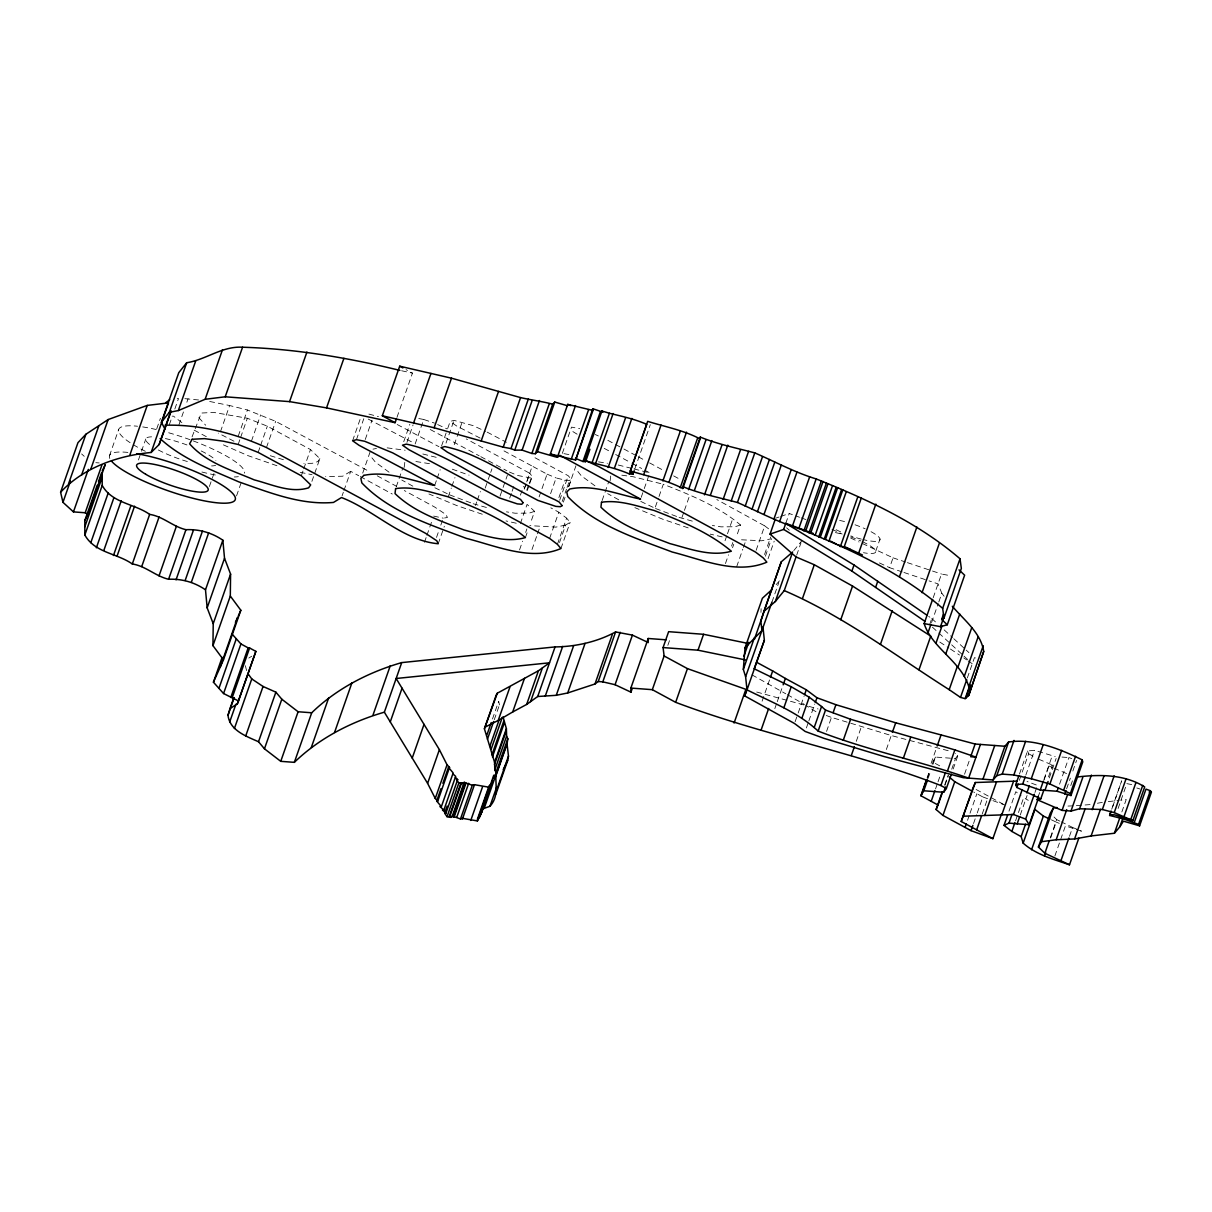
<?xml version="1.0" encoding="UTF-8"?>
<svg xmlns="http://www.w3.org/2000/svg" width="1212" height="1212" viewBox="0 0 1212 1212"><rect width="100%" height="100%" fill="white"/><g stroke="black" fill="none" stroke-linecap="round" stroke-linejoin="round"><path stroke-width="0.75" stroke-dasharray="5 3.75" d="M760.969 612.393L761.106 608.682M404.202 467.362L404.793 462.378L403.566 465.878M610.106 480.997L610.697 476.013L609.469 479.513M109.459 455.818L118.64 429.593M138.441 459.969L140.88 452.97M141.501 451.228L145.788 438.986M156.742 428.806L160.408 418.307M169.316 424.745L172.377 416.004M174.831 409.005L178.497 398.521L177.225 398.49M178.906 424.942L183.8 410.959M186.86 402.217L188.087 398.718M192.072 436.85L201.298 413.05L213.676 412.398L247.354 418.261L267.322 426.169L310.499 449.546L319.862 458.651L314.347 474.392M220.448 431.76L229.629 405.535L247.415 409.974L275.654 421.337L369.266 471.483M209.388 486.497L214.903 470.771M238.234 436.199L247.415 409.974M238.173 444.471L240.006 439.229M240.612 437.487L247.354 418.261M251.46 441.107L260.641 414.883M236.537 495.89L241.43 481.906M258.141 452.394L259.989 447.152M260.595 445.395L267.322 426.169M266.458 447.561L275.654 421.337M301.303 475.771L303.151 470.514M303.757 468.771L310.499 449.546M311.893 481.376L313.741 476.134M352.601 440.759L360.555 418.019M356.434 439.683L363.782 418.716M342.102 495.799L343.329 492.299M343.935 490.557L350.677 471.332L358.676 475.695M365.251 439.502L371.993 420.276M362.706 473.104L370.039 452.121M396.96 417.382L412.459 373.114L406.081 369.645M403.732 441.698L409.853 424.215M406.944 442.38L413.065 424.897M396.233 486.845L402.96 467.62M415.155 443.94L423.73 419.473L434.487 423.109M441.592 445.895L447.107 430.169M447.713 428.412L450.167 421.428L454 420.367L472.968 425.579L485.573 431.396M446.031 443.092L454 420.367M434.684 485.451L436.517 480.21M437.123 478.467L440.183 469.726M454.242 444.652L462.211 421.927M424.458 542.309L426.306 537.067M426.912 535.325L431.805 521.342M448.228 496.829L451.288 488.088M451.894 486.345L454.954 477.604M436.517 537.401L438.365 532.144M440.804 525.16L443.259 518.16L447.41 517.524L446.016 514.585L434.669 507.04L404.308 490.542M438.229 543.749L444.349 526.266M475.468 505.48L476.695 501.995M477.316 500.238L480.376 491.496M485.194 488.133L487.648 481.149M488.254 479.407L490.087 474.15M490.708 472.407L491.936 468.908M500.026 496.178L502.48 489.193M503.086 487.436L507.373 475.21M509.676 498.193L511.509 492.951M512.131 491.208L513.964 485.967M520.418 495.163L523.478 486.421M524.281 488.845L526.114 483.603M526.735 481.861L532.235 466.12L503.01 450.364M524.296 489.027L529.795 473.301L466.302 438.941M526.75 490.254L528.583 485.012M529.205 483.27L532.204 476.452L529.795 473.301M527.311 490.436L529.144 485.194M529.765 483.452L532.204 476.452M520.357 523.599L527.084 504.374L534.598 511.358L530.311 523.599M519.539 549.9L522.599 541.158M525.66 532.416L526.887 528.932M539.113 496.89L547.082 474.165L532.235 466.12M525.417 537.583L527.856 530.583M562.338 453.333L571.519 427.109L579.73 428.669M550.596 493.663L556.111 477.937L565.019 480.149L569.519 480.482L571.307 479.391L568.276 475.755L532.083 456.166M531.992 549.566L536.886 535.583M537.507 533.841L539.946 526.841M558.899 497.632L565.019 480.149M559.702 500.238L568.276 475.755M562.171 501.465L566.458 489.224M567.064 487.482L569.519 480.482M549.612 538.431L558.793 512.221L550.809 507.828M568.595 486.739L575.942 465.772M563.353 502.116L565.186 496.875M568.852 486.376L571.307 479.391M492.481 719.004L498.677 701.278L500.177 708.429M494.269 719.701L499.238 705.52M557.414 544.355L566.595 518.13L558.793 512.221M559.505 542.552L565.625 525.069L570.125 522.311L566.595 518.13M560.944 548.536L570.125 522.311M602.137 500.495L608.863 481.27M634.815 468.908L650.314 424.639M641.193 497.344L643.648 490.36M644.254 488.603L649.768 472.877L643.269 469.377M655.359 506.98L658.419 498.238M659.025 496.481L663.312 484.255C690.219 494.814 718.337 506.192 740.502 524.993L736.214 537.234M681.992 517.388L683.826 512.146M684.432 510.388L689.946 494.663M667.827 645.39L669.691 640.087M725.034 540.749L726.867 535.507M727.488 533.75L732.987 518.024M725.443 563.55L728.503 554.808M731.563 546.067L732.79 542.567M732.533 547.718L733.76 544.233M736.669 566.716L742.789 549.233M743.41 547.476L745.85 540.491M756.121 550.339L764.696 525.856L716.792 499.541M764.545 554.505L770.665 537.022M765.408 556.202L771.529 538.719L761.742 540.779L739.093 539.673M768.075 558.671L774.195 541.188M785.785 523.342L789.239 513.494L799.496 517.251M771.938 602.137L778.755 582.669M796.663 555.187L800.996 542.794M762.106 701.172L769.893 678.917M774.816 708.656L776.65 703.414M777.256 701.657L782.604 686.401M795.117 721.731L797.557 714.747M798.178 712.989L804.071 696.142M806.389 727.957L808.222 722.7M808.843 720.958L814.737 704.111M875.746 551.187L880.003 539.037M826.569 731.397L831.462 717.398L891.259 735.517L949.163 750.985M902.167 571.882L889.608 567.686L893.047 557.838L860.808 542.779M856.278 741.335L861.868 725.367M933.21 597.698L941.497 574.033L950.602 575.73M929.649 624.604L931.77 618.514L928.68 616.393M886.351 749.516L891.259 735.517M931.543 622.635L938.209 603.637M938.815 601.909L941.83 593.274L938.043 583.881L929.074 580.881M931.104 763.378L936.603 747.637M927.074 777.983L929.559 770.893M927.256 778.392L929.74 771.302M932.225 764.211L933.467 760.651M928.119 778.362L930.604 771.256M933.088 764.166L935.573 757.076L955.465 758.576L958.162 754.803L955.42 753.334M967.343 677.932L974.433 657.677L979.069 658.919M935.543 788.906L937.406 783.588M938.027 781.816L940.512 774.726M944.799 784.679L947.905 775.816M944.845 785.512L948.572 774.862M951.738 769.211L955.465 758.576M953.193 768.999L958.162 754.803M964.54 774.226L970.054 758.485M967.54 820.312L969.403 814.994M970.024 813.222L976.857 793.708M973.524 823.554L976.63 814.691M977.251 812.919L982.841 796.951L973.691 791.997M982.25 813.903L987.841 797.951M1019.474 774.013L1027.549 750.97L1034.518 750.319L1055.182 756.546M1019.322 780.361L1028.64 753.758L1027.549 750.97M1008.975 811.192L1015.807 791.694L1021.034 795.723M1025.822 775.135L1034.518 750.319M1015.565 820.797L1023.64 797.738L1028.291 800.344M1020.262 814.994L1027.094 795.481M1034.957 792.481L1037.442 785.391L1027.034 781.467M1043.971 779.361L1052.046 756.318M1038.381 796.163L1039.623 792.618M1043.971 780.21L1048.941 766.014L1052.592 765.151L1047.622 779.346M1049.304 777.952L1056.137 758.439M1059.576 784.179L1068.893 757.576L1075.029 759.833M1066.636 788.785L1070.363 778.134M1072.847 771.044L1076.574 760.409M1050.456 837.31L1056.667 819.57L1052.804 815.843M1050.622 838.053L1056.213 822.1L1051.395 819.842M1070.772 785.558L1072.635 780.24M1054.864 856.02L1065.424 825.887L1081.301 831.084L1080.059 834.629M1069.484 836.295L1072.59 827.432L1061.439 821.933M1111.722 809.222L1121.661 780.846L1112.101 808.374M1118.115 808.465L1126.19 785.406M1121.857 811.964L1126.206 799.556L1120.827 800.178M935.573 757.076L932.664 762.03L941.527 766.832M319.862 458.651L317.817 461.605L312.241 463.317L303.848 463.408M793.799 550.596L801.617 541.037M776.134 584.669L779.377 580.896L778.892 577.2M248.808 658.071L251.748 656.207M350.677 471.332L342.663 476.21L325.558 476.604M775.619 518.206L779.028 517.024M780.725 516.433L789.239 513.494M534.598 511.358L529.235 513.1L515.161 513.221L506.449 511.843M740.502 524.993L735.139 526.735L721.064 526.856L712.353 525.493M565.625 525.069L555.838 527.129L529.795 525.629M373.008 449.152L376.477 448.455M1090.073 804.586L1075.347 805.753M1097.421 803.253L1102.935 802.253M1108.298 801.632L1119.04 800.39M1067.969 806.071L1073.499 805.828M387.173 447.864L405.156 450.228M184.891 398.657L199.041 400.021M531.038 478.028L517.63 475.468L508.601 471.71M95.839 462.681L99.202 462.939M1061.954 757.061L1068.893 757.576M621.801 475.18L633.255 476.755L663.312 484.255M415.898 461.53L431.033 463.923M598.501 461.863L607.47 463.287M418.807 418.534L423.73 419.473M368.902 414.095L378.432 416.595M563.974 453.652L570.549 454.894M1126.812 783.634L1132.099 784.649M722.155 536.886L710.202 534.128M516.251 523.236L506.01 520.933M300.212 472.301L311.984 474.68M209.691 401.475L229.629 405.535M401.642 370.766L412.459 373.114M433.654 516.1L443.259 518.16M756.727 692.037L807.237 705.869M618.241 465.014L632.255 468.514M633.997 468.953L649.768 472.877M422.852 454L438.608 457.924M452.303 469.195L469.059 475.165M679.084 517.388L694.885 521.857M473.18 503.737L488.981 508.207M809.04 706.384L818.055 708.959M270.276 455.727L283.881 459.848M688.204 527.887L662.646 519.19L634.846 507.616M482.3 514.236L456.742 505.555L428.942 493.966M276.927 465.726L247.884 455.606L221.19 443.895M1136.78 787.967L1139.886 788.982M893.047 557.838L905.606 562.035M907.409 562.641L930.725 570.428M932.528 571.034L941.497 574.033M903.955 572.473L927.286 580.275M801.208 517.872L806.344 519.751M815.964 711.732L805.844 705.49M826.296 715.504L831.462 717.398M982.841 796.951L991.249 800.041M992.931 800.647L1004.687 804.965M655.54 508.51L677.402 516.751M449.637 494.86L471.498 503.101M1056.213 822.1L1059.288 823.357M547.082 474.165L556.111 477.937M1072.59 827.432L1081.301 831.084M1038.684 759.197L1052.592 765.151M1048.941 766.014L1052.258 767.438M1053.925 768.15L1067.227 773.847M595.213 434.502L598.364 435.956M487.148 432.123L506.389 442.259M437.638 424.564L447.107 428.927M397.203 424.503L438.911 446.667M831.977 529.296L842.158 534.053M850.642 538.022L859.111 541.991M879.427 562.929L889.608 567.686M640.784 501.42L653.904 507.722M434.881 487.769L448.001 494.072M206.313 436.653L192.208 429.093M233.992 441.229L218.281 433.108M1056.667 819.57L1059.849 821.145M577.139 434.199L570.261 429.987M368.221 419.064L413.004 442.607M618.756 499.814L607.712 493.678M412.853 486.179L401.808 480.043M604.197 448.349L610.742 451.864M480.134 438.093L456.591 425.957L450.167 421.428M430.199 429.487L479.149 455.788M607.833 440.32L622.301 448.152M623.907 449.016L636.77 455.97M638.376 456.833L644.814 460.318M649.617 462.908L664.024 470.71M673.645 475.907L680.053 479.361M615.651 454.5L630.27 462.378M631.891 463.242L641.648 468.499M480.77 456.666L506.949 470.817M1028.64 753.758L1035.805 757.651M976.114 789.482L1003.066 804.086M752.016 674.887L785.77 693.779M787.376 694.658L804.51 704.49M377.235 475.816L396.324 486.194M360.282 476.574L392.294 494.041M594.956 485.83L581.23 475.725L576.927 470.317M389.052 472.195L375.326 462.075L371.024 456.682M939.83 642.072L948.89 648.041M950.405 649.041L959.465 655.01M963.813 657.949L966.646 659.873M968.055 660.843L972.297 663.752M181.876 422.609L173.377 416.095M764.696 525.856L768.59 528.811M786.573 527.811L789.3 530.22M81.628 453.939L84.249 456.333M931.77 618.514L937.27 623.574M944.163 629.892L952.42 637.467M953.783 638.724L964.797 648.829M966.176 650.102L968.933 652.617M932.392 627.119L950.284 643.542M951.662 644.814L962.676 654.904M964.04 656.177L969.555 661.222M198.798 417.61L205.676 425.23M941.83 593.274L944.118 596.243M245.354 665.721L246.627 670.736M871.049 531.704A28.649 5.954 19.3 0 1 862.974 539.552M861.323 539.128A28.649 5.954 19.3 0 1 850.809 535.916M840.628 531.856A28.649 5.954 19.3 0 1 836.144 529.705M839.658 520.433A28.649 5.954 19.3 0 1 844.522 521.569M855.036 524.781A28.649 5.954 19.3 0 1 865.216 528.826M862.505 541.703A28.649 5.954 19.3 0 1 863.444 552.702M835.401 532.583A28.649 5.954 19.3 0 1 840.28 533.719M850.779 536.931A28.649 5.954 19.3 0 1 860.959 540.991M109.807 458.484A66.599 13.847 19.3 0 1 130.381 452.697M238.355 476.649A66.599 13.847 19.3 0 1 234.295 476.967M215.342 474.998A66.599 13.847 19.3 0 1 201.51 471.907M145.349 451.288A66.599 13.847 19.3 0 1 137.562 426.245M142.713 426.912A66.599 13.847 19.3 0 1 156.454 429.593M168.68 432.76A66.599 13.847 19.3 0 1 191.647 440.289M193.269 440.91A66.599 13.847 19.3 0 1 244.491 473.165M215.615 465.332A37.875 7.878 19.3 0 1 211.555 465.938M187.36 461.53A37.875 7.878 19.3 0 1 157.484 449.516M149.576 444.471A37.875 7.878 19.3 0 1 151.576 436.835M165.408 438.562A37.875 7.878 19.3 0 1 188.224 445.425M201.192 450.955A37.875 7.878 19.3 0 1 215.887 460.408"/><path stroke-width="1.5" d="M477.407 820.933L489.209 787.239L474.468 784.694L472.301 785.255L464.105 782.391L452.303 816.085L460.499 818.948L462.666 818.373L477.407 820.933L481.906 811.873L481.906 809.161L493.708 775.468L495.981 774.665M493.693 778.18L493.708 775.468M648.329 642.587L632.422 635.118L615.59 631.937C597.38 641.83 575.912 646.678 555.066 646.92L401.717 662.6L384.355 712.186C351.207 721.776 319.286 738.169 294.349 762.348L280.745 761.333L264.458 748.804L258.52 741.744C246.4 736.335 229.78 730.518 227.992 715.292L229.977 708.596L237.325 703.914L238.491 700.96L223.569 693.537L213.433 682.204L223.462 659.813L212.948 645.632L213.221 623.68L230.583 574.094L224.523 558.277L222.856 540.204C211.842 532.689 199.253 529.114 185.951 529.689C172.937 526.659 162.984 516.403 149.667 514.388C134.35 503.586 112.155 503.313 102.202 485.451L102.187 472.559M212.948 645.632L230.31 596.046L230.583 574.094M1043.896 789.982L1040.79 798.844L1016.838 787.452L1015.747 784.664L1022.716 784.012L1040.244 790.012L1057.091 791.269L1070.984 795.542L1082.786 761.848L1082.164 759.848C1059.818 748.895 1033.609 738.305 1008.581 742.002L996.779 775.695L993.082 779.952L963.313 777.71L883.912 756.5L824.115 738.396L805.162 731.457L794.496 723.488L744.668 695.885L747.001 689.855L745.622 676.75L743.335 669.372L745.032 647.829L762.393 598.243L771.802 589.683M481.906 809.161L489.951 806.283C499.177 796.299 495.072 784.149 496.011 772.453L494.814 769.847L494.587 762.378L506.389 728.685L503.101 717.034M495.253 777.665L507.055 743.971L507.813 738.759L506.601 736.154L506.389 728.685M682.765 488.512L700.127 438.926C683.795 430.305 665.403 426.882 647.678 421.352L630.301 470.938C648.041 476.467 666.433 479.876 682.765 488.512L682.886 486.679C700.915 493.951 718.368 497.405 737.441 502.48C757.818 511.328 777.483 522.039 798.814 528.508C849.461 548.839 900.471 572.034 942.663 608.363L943.981 618.044L941.663 619.453L947.269 624.771L964.631 575.185L959.025 569.867M943.981 618.044L961.343 568.458L960.025 558.777C917.832 522.463 866.822 499.268 816.176 478.922C794.845 472.468 775.18 461.757 754.803 452.894C735.729 447.834 718.277 444.365 700.248 437.093L699.794 438.062M495.875 794.178L507.676 760.485L508.479 756.136L507.055 743.971M745.032 647.829L762.015 630.482L760.818 621.256L763.908 611.409L775.316 601.546L784.255 590.608C843.355 616.029 895.138 655.389 949.193 689.673L960.51 697.415L965.161 698.642L968.661 695.582L983.705 651.465C980.993 632.846 963.919 619.983 952.314 606.242M983.705 651.465L968.661 695.582M1134.174 822.797L1145.976 789.118L1150.355 790.709L1151.4 792.148L1139.598 825.842L1138.568 824.402L1123.812 819.009L1109.616 815.464L1111.101 810.995M792.678 551.975L781.27 561.838L754.44 639.269M60.6 492.254L77.962 442.668L85.885 434.275L108.156 419.549L147.228 405.414L168.513 402.884L151.152 452.47C118.155 455.591 83.567 467.484 60.6 492.254L62.963 502.329L73.447 511.888L85.188 512.767L87.87 514.221L84.825 520.584L84.84 535.022C94.794 552.899 116.988 553.157 132.305 563.974C145.622 565.989 155.575 576.23 168.589 579.26C181.891 578.685 194.481 582.275 205.495 589.789L207.161 607.863L213.221 623.68M68.523 483.861L85.885 434.275M62.963 502.329L70.402 481.088M81.507 475.271L98.869 425.7M73.447 511.888L88.34 469.392M90.794 469.135L108.156 419.549M85.188 512.767L101.929 464.953M84.825 520.584L97.233 485.179M98.475 481.634L101.566 472.771M87.87 514.221L105.232 464.635L102.187 471.013M84.825 526.796L102.187 477.21M84.84 535.022L102.202 485.451M90.809 542.658L108.171 493.087M96.369 547.794L113.731 498.208M129.866 455L147.228 405.414M103.884 550.309L121.245 500.738M113.458 555.505L130.82 505.919M151.152 452.47L159.136 444.516L164.877 428.957L161.408 422.246L178.77 372.675L186.693 362.736C206.025 359.722 222.205 345.95 242.567 347.223C295.773 348.844 348.208 357.752 399.839 370.387M117.185 555.778L134.547 506.192M161.408 422.246L169.332 412.322L186.693 362.736M159.136 444.516L170.922 410.868M164.877 428.957L171.074 411.247M169.332 412.322L178.331 410.565L195.693 360.994M132.305 563.974L149.667 514.388M141.728 566.534L159.09 516.948M178.331 410.565L205.131 399.293L222.493 349.707M159.014 575.897L176.376 526.326M205.131 399.293L225.205 396.794L242.567 347.223M168.589 579.26L185.951 529.689M176.043 579.821L193.405 530.25M185.148 580.518L202.51 530.932M191.314 582.366L208.676 532.795M205.495 589.789L222.856 540.204M207.161 607.863L224.523 558.277M225.205 396.794L289.562 401.627L306.924 352.056M213.433 682.204L222.114 657.419M220.342 666.767L237.719 617.196L235.401 622.347M223.462 659.813L240.824 610.242L230.31 596.046M218.933 688.355L236.295 638.769M223.569 693.537L240.93 643.951L231.901 633.861M289.562 401.627L326.543 407.883L343.905 358.313M230.795 697.461L248.157 647.875L249.596 647.981L255.853 651.374L238.491 700.96M232.234 697.567L249.596 647.981M229.977 708.596L233.704 697.976M227.992 715.292L234.189 697.597M229.689 721.988L235.885 704.278M237.325 703.914L255.853 651.374M234.401 728.518L251.763 678.932L247.99 673.705M245.688 736.048L263.049 686.477L251.763 678.932M258.52 741.744L275.881 692.158L263.049 686.477M264.458 748.804L281.82 699.218L275.881 692.158M396.339 419.155L395.097 422.685L382.325 415.761L399.702 366.191L451.5 378.189L520.584 397.597C531.417 400.081 541.961 401.369 552.687 404.157L554.763 402.066L567.383 405.717M280.745 761.333L298.107 711.747L281.82 699.218M294.349 762.348L311.711 712.777C336.648 688.598 368.569 672.19 401.717 662.6M413.595 423.003L430.957 373.432M311.317 747.44L328.679 697.87M382.325 415.761L434.138 427.775L451.5 378.189M334.542 732.472L351.904 682.886M372.948 715.216L390.309 665.63M481.179 440.986L498.541 391.4M390.264 721.897L402.051 688.204M434.138 427.775L503.222 447.167L520.584 397.597M503.222 447.167L510.994 448.576L528.356 398.99M510.994 448.576L514.767 450.137L532.129 400.566M412.231 758.061L424.033 724.367M514.767 450.137L522.099 450.106L539.461 400.521M522.099 450.106L531.871 453.47L549.233 403.899M531.871 453.47L535.325 453.727L552.687 404.157M535.325 453.727L537.401 451.652L554.763 402.066M439.395 749.667L447.046 764.772L449.531 767.423L437.744 801.117L435.26 798.466L427.609 783.361L439.395 749.667L396.142 678.493L549.506 662.812L538.446 670.751L497.284 693.234L496.208 695.097L484.406 728.791L494.587 762.378M550.354 453.985L567.716 404.399L592.971 410.444L575.609 460.03L550.354 453.985L558.096 457.06L555.429 456.863L537.401 451.652M435.26 798.466L447.046 764.772M442.88 783.3L448.47 767.347L453.167 772.938L441.38 806.631L436.668 801.041L441.017 788.618M558.141 455.136L575.503 405.55M455.394 777.377L457.666 779.604L445.88 813.297L442.456 809.964L443.865 810.071L455.667 776.377L453.03 774.013M449.273 816.418L453.5 816.736L465.302 783.043L461.06 782.725L449.273 816.418L451.137 817.418L447.046 816.691L444.652 813.191L447.137 806.101M571.291 459.136L588.653 409.55M447.046 816.691L458.848 782.997L456.454 779.513L457.666 779.604M449.5 817.297L461.302 783.603L458.848 782.997M575.609 460.03L592.774 408.732L602.94 412.125L601.925 411.004L584.563 460.575L585.578 461.696L589.911 449.304M453.015 816.13L464.817 782.437M484.406 728.791L497.284 693.234M454.212 816.782L465.999 783.088M456.879 816.979L468.68 783.285M486.891 734.972L491.239 722.549M575.412 458.318L582.927 461.499L600.288 411.928M487.436 739.214L493.648 721.473M460.499 818.948L472.301 785.255M462.408 819.085L474.468 784.694M485.497 726.927L498.223 720.428L510.025 686.734M489.799 746.501L499.117 719.898M491.102 749.304L502.283 717.383M592.062 462.832L609.424 413.247C622.029 416.383 634.74 419.019 646.753 424.382L629.392 473.953C614.938 467.635 599.622 464.969 584.563 460.575M491.89 755.015L503.692 721.322M492.436 756.849L504.237 723.155M470.771 820.433L482.573 786.739M595.759 463.105L613.12 413.519M498.223 720.428L512.691 711.974L524.493 678.281M494.481 764.545L506.283 730.851M477.316 819.463L489.118 785.77L491.163 784.058L479.376 817.752M494.814 769.847L506.601 736.154M480.3 815.585L492.799 780.286L492.102 781.891M481.906 811.873L489.345 790.588M496.011 772.453L507.813 738.759M484.179 808.359L507.252 742.608M608.151 467.514L625.513 417.928M489.951 806.283L496.784 786.785M496.693 789.83L508.479 756.136M512.691 711.974L526.644 704.445L538.446 670.751M530.583 701.627L542.385 667.933M614.499 467.999L631.861 418.413M526.644 704.445L537.704 696.506L555.066 646.92M545.294 696.021L562.656 646.435M629.392 473.953L632.952 474.225L634.194 470.68M537.704 696.506L556.263 695.309L573.624 645.723M643.693 474.604L661.055 425.018M556.263 695.309L567.701 692.961L585.063 643.39M662.888 480.906L680.25 431.336M567.701 692.961L594.986 683.992L612.348 634.406M594.986 683.992L598.228 681.508L615.59 631.937M669.145 481.725L686.507 432.139M598.228 681.508L602.803 681.856L620.165 632.27M680.22 487.724L697.597 438.138M682.432 487.633L700.248 437.093M602.803 681.856L615.06 684.704L632.422 635.118M688.507 489.724L705.869 440.153M694.491 490.178L711.853 440.592M615.06 684.704L630.967 692.173L630.861 688.068L648.223 638.482L666.115 639.83M630.967 692.173L632.209 688.628M704.49 494.86L721.852 445.289M710.383 495.299L727.791 445.137M630.861 688.068L652.329 689.673L664.115 655.98L663.07 647.572L668.63 631.679L703.566 634.3L747.41 643.299M723.14 499.405L740.502 449.819M731.215 500.935L748.577 451.349M737.441 502.48L754.803 452.894M1001.582 813.828L992.886 838.659L971.039 830.644L942.951 815.418L936.103 809.51L938.012 805.01L920.862 795.723L923.771 790.769L943.663 792.269L946.36 788.497L940.891 785.543C854.233 752.031 762.439 735.078 675.66 702.324L687.446 668.63L664.115 655.98M745.168 506.222L762.53 456.636M663.07 647.572L698.006 650.193L703.566 634.3M752.061 509.07L769.423 459.484M757.439 511.706L774.801 462.136M764.045 514.342L781.407 464.757M773.892 519.145L791.254 469.559M918.984 669.766L930.771 636.103L852.551 586.063L814.297 564.747L796.042 556.944L770.044 534.128L774.998 519.963M779.589 521.705L796.951 472.135M770.044 534.128L783.664 529.417L785.785 523.342L813.146 533.356M743.82 656.419L748.774 642.254M792.284 526.508L809.646 476.922M743.335 669.372L754.485 637.497M763.908 611.409L781.27 561.838M745.622 676.75L771.938 602.137M798.814 528.508L816.176 478.922M775.316 601.546L792.057 553.748M734.078 723.034L745.88 689.34L687.446 668.63M744.668 695.885L747.122 688.886M754.243 668.539L764.363 640.284L762.984 627.18M764.363 640.284L747.001 689.855C771.408 702.142 797.829 712.171 818.145 731.078C867.186 750.198 918.999 760.803 968.646 778.119L980.432 744.426M803.844 530.917L821.206 481.331M784.255 590.608L796.042 556.944M805.662 531.053L823.039 481.467M808.995 532.856L826.357 483.27M810.631 533.265L827.993 483.694M815.191 535.189L832.553 485.603M818.736 537.098L836.098 487.527M770.453 677.326L772.68 670.963L756.47 662.191M820.312 537.219L837.674 487.633M802.511 598.395L814.297 564.747M824.251 539.113L841.613 489.527M825.463 539.385L842.825 489.799M761.197 729.775L768.65 708.49M828.932 541.264L846.294 491.678M783.164 684.81L785.391 678.462L772.68 670.963M783.876 707.763L791.224 686.765L754.349 668.872M840.34 546.688L857.702 497.117M844.022 547.339L861.384 497.768M804.632 694.552L806.298 689.795L785.391 678.462M925.014 621.408L851.884 571.079L854.021 565.004L785.785 523.342M858.49 553.687L875.852 504.116M801.874 718.186L809.222 697.203L791.224 686.765M840.764 619.711L852.551 586.063M815.297 702.521L816.964 697.764L806.298 689.795M814.206 727.503L821.554 706.52L809.222 697.203M818.145 731.078L825.508 710.08L821.554 706.52M875.609 587.411L877.73 581.321M833.129 712.641L835.916 704.702L895.713 722.807L975.115 744.032L1004.884 746.259L1008.581 742.002M899.516 576.609L916.878 527.023M843.264 740.259L850.612 719.277L954.859 749.895L975.993 757.136L970.66 756.727M880.442 644.375L892.229 610.712M851.309 755.515L854.415 746.653M922.044 592.683L939.406 543.097M969.797 691.204C965.07 663.191 932.755 650.011 924.135 623.604L932.604 599.425M892.365 732.336L895.713 722.807M927.922 633.012L930.952 624.377M942.663 608.363L960.025 558.777M941.663 619.453L943.512 614.136M924.135 623.604L940.512 626.665L943.618 617.817M935.906 643.39L941.966 626.119M903.319 758.348L910.666 737.366M945.845 653.768L959.752 614.029M949.193 689.673L957.253 666.63M957.844 667.418L971.751 627.68M937.164 746.047L941.057 734.927M920.862 795.723L926.453 779.755M921.665 794.345L926.635 780.164M923.771 790.769L927.498 780.134M964.252 676.493L978.16 636.755M960.51 697.415L966.721 679.69M969.297 685.447L983.22 645.708M965.161 698.642L969.994 684.825M965.828 698.067L970.07 685.962M931.195 801.314L934.922 790.678M940.891 785.543L945.239 773.12M947.511 770.877L954.859 749.895M936.103 809.51L942.315 791.769M938.012 805.01L942.36 792.603M943.663 792.269L945.527 786.936M946.36 788.497L951.329 774.317M942.951 815.418L954.753 781.725L949.269 776.998M971.221 755.137L975.115 744.032M992.886 838.659L961.222 821.494L973.024 787.8L975.342 782.513L1016.929 781.104M961.222 821.494L975.342 782.513M965.055 827.402L966.297 823.857M982.947 779.195L994.734 745.501M971.039 830.644L972.903 825.327M993.082 779.952L1004.884 746.259M976.66 829.856L981.629 815.676M984.735 815.479L996.537 781.785M996.779 775.695L1002.218 774.104L1014.02 740.411M1002.218 774.104L1013.838 774.983L1025.625 741.289M1001.763 814.903L1013.565 781.21M1015.747 784.664L1018.853 775.786M1016.838 787.452L1018.08 783.906M1078.816 838.174L1069.499 864.777C1053.44 859.293 1036.124 854.657 1023.155 843.143L1021.155 836.628L1011.838 831.432L1004.006 825.387L1007.733 814.737M1004.006 825.387L1009.005 823.084L1012.096 814.222M1022.716 784.012L1025.2 776.907M963.54 816.206L1013.505 814.509L1022.201 789.679M1011.838 831.432L1014.944 822.569M1013.838 774.983L1031.291 778.755L1043.093 745.062M1026.882 792.89L1029.367 785.8M1009.005 823.084L1017.156 823.857L1019.64 816.767M1017.156 823.857L1029.17 824.66L1025.64 819.085L1034.336 794.254M1021.155 836.628L1025.503 824.221M1040.244 790.012L1043.35 781.134M1077.438 776.968C1099.86 774.317 1124.645 774.301 1144.689 786.921L1132.887 820.615L1114.237 812.616L1102.359 809.51L1079.589 808.768L1070.984 811.055L1062.076 810.389L1037.139 799.708L1038.381 796.163M1029.17 824.66L1037.866 799.829M1023.155 843.143L1034.957 809.449L1043.365 816.07L1049.789 819.085M1044.956 790.36L1048.062 781.498M1070.984 795.542L1070.363 793.542L1049.91 783.997L1061.712 750.304M1031.563 849.763L1043.365 816.07M1057.091 791.269L1058.334 787.724M1069.499 864.777L1044.865 853.263L1038.411 847.052L1050.213 813.358L1053.349 807.995L1057 807.51M1038.411 847.052L1041.547 841.689L1053.349 807.995M1063.757 789.966L1075.559 756.273M1064.772 794.102L1066.015 790.557M1044.865 853.263L1049.213 840.855M1044.411 855.793L1045.653 852.248M1062.076 810.389L1067.666 794.421M1070.363 793.542L1082.164 759.848M1041.547 841.689L1056.182 839.764L1066.727 809.616M1070.984 811.055L1082.786 777.362M1060.788 861.126L1068.863 838.068M1079.589 808.768L1091.391 775.074M1056.182 839.764L1074.589 838.962L1085.149 808.813M1092.179 809.722L1103.965 776.028M1074.589 838.962L1091.133 835.947L1100.451 809.343M1102.359 809.51L1114.161 775.816M1109.616 815.464L1110.859 811.919M1114.237 812.616L1126.024 778.922M1091.133 835.947L1114.404 833.25L1119.994 817.282M1114.404 833.25L1119.873 826.751L1122.979 817.873M1124.145 816.252L1135.947 782.558M1130.947 819.039L1142.749 785.346M1138.568 824.402L1150.355 790.709M1119.873 826.751L1123.418 821.16L1139.598 825.842M238.34 615.802L240.824 610.242M503.238 769.575L507.676 760.485M165.923 402.581L169.71 399.778M940.512 626.665L947.269 624.771M1037.139 799.708L1040.79 798.844M165.029 425.23C199.768 424.276 234.886 433.245 266.458 447.561L425.488 533.265L436.835 540.81L438.229 543.749C402.551 540.582 374.447 510.191 341.496 497.541L333.482 502.435C300.697 505.328 269.094 492.39 238.703 481.831C211.418 469.877 182.3 459.075 160.105 438.562M582.927 461.499L585.578 461.696M298.107 711.747L311.711 712.777M1149.127 791.966L1151.4 792.148M1109.859 814.54L1114.798 814.903L1132.887 820.615M448.47 767.347L449.531 767.423M436.668 801.041L437.744 801.117M441.38 806.631L439.911 806.525L443.865 810.071M444.652 813.191L445.88 813.297M698.006 650.193L745.501 659.934M326.543 407.883L395.097 422.685M1031.291 778.755L1049.91 783.997M601.925 411.004L609.424 413.247M816.964 697.764L835.916 704.702M825.508 710.08L850.612 719.277M1013.505 814.509L1025.64 819.085M567.716 404.399L570.822 405.626M584.457 459.999L598.637 466.544L755.515 552.081L763.318 557.99L766.848 562.171C736.669 575.018 702.218 559.596 672.266 552.036C635.755 538.204 595.243 525.463 567.746 496.541L566.761 491.996L569.731 489.012C593.577 484.088 617.484 494.496 640.587 499.102L559.793 455.303M845.491 547.067L862.459 555.005M399.702 366.191L402.884 367.918M954.753 781.725L972.115 791.148M652.329 689.673L675.66 702.324M240.93 643.951L248.157 647.875M464.105 782.391L465.302 783.043M461.06 782.725L462.939 783.725M452.303 816.085L453.5 816.736M783.664 529.417L851.884 571.079M854.021 565.004L927.135 615.332M630.301 470.938L632.952 474.225M384.355 712.186L427.609 783.361M592.774 408.732L592.971 410.444M648.223 638.482L648.299 641.224M850.097 549.263A28.649 5.954 19.3 0 1 837.977 544.718M836.371 544.006A28.649 5.954 19.3 0 1 830.538 541.143M136.88 453.682A66.599 13.847 19.3 0 1 228.144 489.36A66.599 13.847 19.3 0 1 195.253 498.859A66.599 13.847 19.3 0 1 111.443 461.03M395.612 488.603L395.021 493.572C413.959 511.918 439.835 520.705 463.999 529.962C483.649 535.128 505.071 543.43 525.417 537.583C503.253 518.766 475.134 507.389 448.228 496.829C431.093 492.436 413.55 485.951 395.612 488.603M601.516 502.238L600.925 507.222C619.862 525.553 645.738 534.356 669.903 543.597C689.552 548.763 710.974 557.081 731.321 551.218C709.141 532.416 681.038 521.039 654.132 510.479C636.997 506.086 619.453 499.602 601.516 502.238M192.117 439.274L189.617 443.834C206.176 462.726 231.84 470.241 254.278 479.891C271.639 484.315 290.577 493.511 308.636 487.815L310.681 484.876L301.303 475.771L258.141 452.394L238.173 444.471L223.629 441.244L204.495 438.623L192.117 439.274M523.023 502.677L521.857 504.253L517.357 503.904L499.42 497.935L408.929 449.713L402.505 445.183L406.338 444.122C446.637 452.47 479.482 480.74 516.479 497.253L520.615 499.526L523.023 502.677M363.827 475.377L360.858 478.346L361.843 482.891C389.34 511.828 429.851 524.554 466.362 538.386C496.314 545.945 530.765 561.368 560.944 548.536L557.414 544.355L549.612 538.431L392.733 452.894L364.645 441.259L356.434 439.683L352.601 440.759L359.025 445.289L434.684 485.451C411.58 480.861 387.673 470.453 363.827 475.377M562.126 505.616L560.338 506.707L555.838 506.374L537.901 500.389L447.41 452.182L440.986 447.652L444.819 446.592C485.118 454.924 517.963 483.209 554.944 499.708L559.096 501.98L562.126 505.616M145.667 474.24A37.875 7.878 19.3 0 0 206.434 491.557A37.875 7.878 19.3 0 0 165.059 467.014A37.875 7.878 19.3 0 0 145.667 474.24"/></g></svg>
